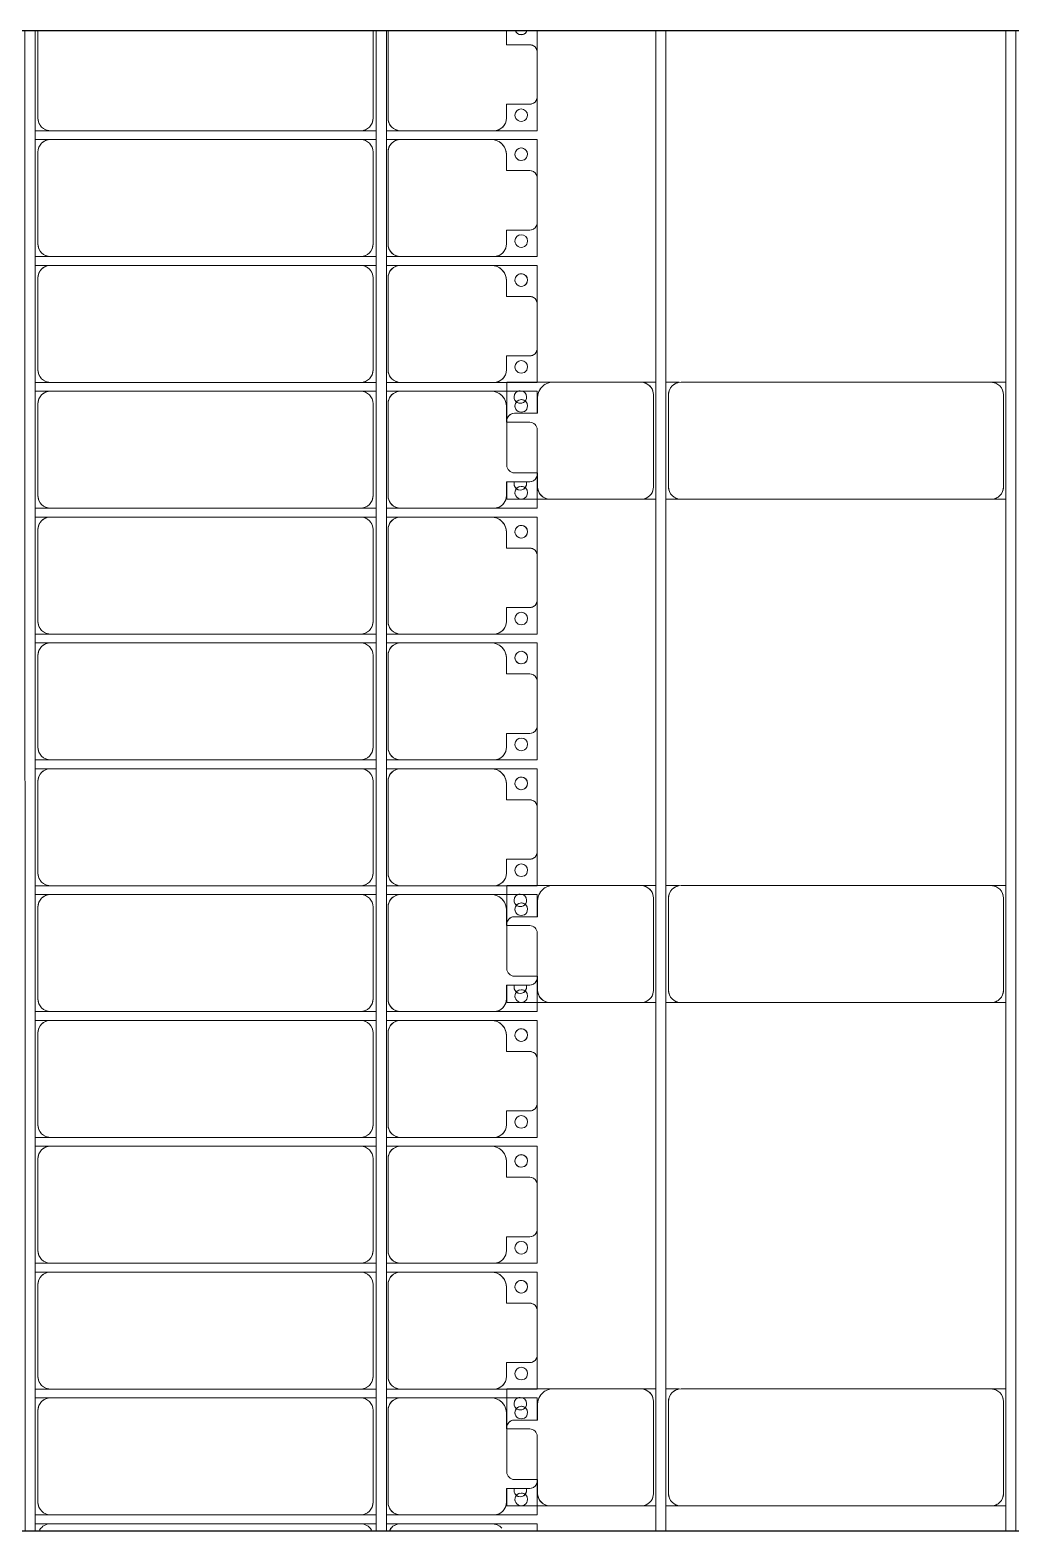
# Model space of a CAD drawing. Header units: millimetres. Extents: x -248177 to 167033, y 156986 to 268923.
# Drawn here: x -168838 to -164943, y 190419 to 196383 of the extents above; entities that cross this region are included whole.
import ezdxf

# ---------------------------------------------------------------- set-up
doc = ezdxf.new("R2010")
doc.units = ezdxf.units.MM
for name, color, linetype, lineweight in [('A-DETL-MBND', 5, 'Continuous', 9), ('A-GENM', 13, 'Continuous', 9), ('S-BEAM', 12, 'Continuous', 9)]:
    doc.layers.add(name, color=color, linetype=linetype, lineweight=lineweight)

# ---------------------------------------------------------------- blocks, each defined once
blk = doc.blocks.new('Dải phao đi lại kèm đỡ invester - DẢI PHAO ĐI LẠI-18009-BỐ TRÍ KHUNG KẾT CẤU BÈ PIN 02')
at = {"layer": 'A-DETL-MBND', "color": 8}
for p, q in [((37826.3, 1312.2), (37911.8, 1312.2)), ((37911.8, 1312.2), (37826.3, 1312.2)), ((38088.2, 1312.2), (37911.8, 1312.2)), ((38088.2, 1312.2), (38223.4, 1312.2)), ((38223.4, 1312.2), (38088.2, 1312.2)), ((38223.4, 1312.2), (38223.4, 1139.7)), ((38223.4, 1139.7), (38223.4, 1312.2)), ((38258.4, 1312.2), (38411.8, 1312.2)), ((38258.4, 1129.7), (38258.4, 1312.2)), ((38258.4, 1312.2), (38258.4, 1129.7)), ((38411.8, 1312.2), (38258.4, 1312.2)), ((38588.2, 1312.2), (38411.8, 1312.2)), ((38588.2, 1312.2), (38723.4, 1312.2)), ((38723.4, 1312.2), (38588.2, 1312.2)), ((38723.4, 1312.2), (38723.4, 1139.7)), ((38723.4, 1139.7), (38723.4, 1312.2)), ((38758.4, 1312.2), (38911.8, 1312.2)), ((38758.4, 1129.7), (38758.4, 1312.2)), ((38758.4, 1312.2), (38758.4, 1129.7)), ((38911.8, 1312.2), (38758.4, 1312.2)), ((39088.2, 1312.2), (38911.8, 1312.2)), ((39088.2, 1312.2), (39223.4, 1312.2)), ((39223.4, 1312.2), (39088.2, 1312.2)), ((39223.4, 1312.2), (39223.4, 1139.7)), ((39223.4, 1225), (39223.4, 1312.2)), ((39258.4, 1312.2), (39346.8, 1312.2)), ((39258.4, 1129.7), (39258.4, 1312.2)), ((39588.2, 1312.2), (39411.8, 1312.2)), ((39588.2, 1312.2), (39723.4, 1312.2)), ((39723.4, 1312.2), (39686.7, 1312.2)), ((39723.4, 1312.2), (39723.4, 1139.7)), ((39723.4, 1139.7), (39723.4, 1312.2)), ((39758.4, 1312.2), (39911.8, 1312.2)), ((39758.4, 1129.7), (39758.4, 1312.2)), ((39758.4, 1312.2), (39758.4, 1129.7)), ((39911.8, 1312.2), (39758.4, 1312.2)), ((40088.2, 1312.2), (39911.8, 1312.2)), ((40088.2, 1312.2), (40223.4, 1312.2)), ((40223.4, 1312.2), (40088.2, 1312.2)), ((40223.4, 1312.2), (40223.4, 1139.7)), ((40223.4, 1139.7), (40223.4, 1312.2)), ((40258.4, 1312.2), (40411.8, 1312.2)), ((40258.4, 1129.7), (40258.4, 1312.2)), ((40258.4, 1312.2), (40258.4, 1129.7)), ((40411.8, 1312.2), (40258.4, 1312.2)), ((40588.2, 1312.2), (40411.8, 1312.2)), ((40588.2, 1312.2), (40723.4, 1312.2)), ((40723.4, 1312.2), (40588.2, 1312.2)), ((40723.4, 1312.2), (40723.4, 1139.7)), ((40723.4, 1139.7), (40723.4, 1312.2)), ((40758.4, 1312.2), (40911.8, 1312.2)), ((40758.4, 1129.7), (40758.4, 1312.2)), ((40758.4, 1312.2), (40758.4, 1129.7)), ((40911.8, 1312.2), (40758.4, 1312.2)), ((41088.2, 1312.2), (40911.8, 1312.2)), ((41088.2, 1312.2), (41223.4, 1312.2)), ((41223.4, 1312.2), (41088.2, 1312.2)), ((41223.4, 1312.2), (41223.4, 1139.7)), ((41223.4, 1225), (41223.4, 1312.2)), ((41258.4, 1312.2), (41346.8, 1312.2)), ((41258.4, 1129.7), (41258.4, 1312.2)), ((41588.2, 1312.2), (41411.8, 1312.2)), ((41588.2, 1312.2), (41723.4, 1312.2)), ((41723.4, 1312.2), (41686.7, 1312.2)), ((41723.4, 1312.2), (41723.4, 1139.7)), ((41723.4, 1139.7), (41723.4, 1312.2)), ((41758.4, 1312.2), (41911.8, 1312.2)), ((41758.4, 1129.7), (41758.4, 1312.2)), ((41758.4, 1312.2), (41758.4, 1129.7)), ((41911.8, 1312.2), (41758.4, 1312.2)), ((42088.2, 1312.2), (41911.8, 1312.2)), ((42088.2, 1312.2), (42223.4, 1312.2)), ((42223.4, 1312.2), (42088.2, 1312.2)), ((42223.4, 1312.2), (42223.4, 1139.7)), ((42223.4, 1139.7), (42223.4, 1312.2)), ((42258.4, 1312.2), (42411.8, 1312.2)), ((42258.4, 1129.7), (42258.4, 1312.2)), ((42258.4, 1312.2), (42258.4, 1129.7)), ((42411.8, 1312.2), (42258.4, 1312.2)), ((42588.2, 1312.2), (42411.8, 1312.2)), ((42588.2, 1312.2), (42723.4, 1312.2)), ((42723.4, 1312.2), (42588.2, 1312.2)), ((42723.4, 1312.2), (42723.4, 1139.7)), ((42723.4, 1139.7), (42723.4, 1312.2)), ((42758.4, 1312.2), (42911.8, 1312.2)), ((42758.4, 1129.7), (42758.4, 1312.2)), ((42758.4, 1312.2), (42758.4, 1129.7)), ((42911.8, 1312.2), (42758.4, 1312.2)), ((43088.2, 1312.2), (42911.8, 1312.2)), ((43088.2, 1312.2), (43223.4, 1312.2)), ((43223.4, 1312.2), (43088.2, 1312.2)), ((43223.4, 1312.2), (43223.4, 1139.7)), ((43223.4, 1225), (43223.4, 1312.2)), ((43258.4, 1312.2), (43346.8, 1312.2)), ((43258.4, 1129.7), (43258.4, 1312.2)), ((43588.2, 1312.2), (43411.8, 1312.2)), ((43588.2, 1312.2), (43723.4, 1312.2)), ((43723.4, 1312.2), (43689.5, 1312.2)), ((43723.4, 1312.2), (43723.4, 1139.7)), ((43723.4, 1139.7), (43723.4, 1312.2)), ((43758.4, 1312.2), (43786.3, 1312.2)), ((43758.4, 1129.7), (43758.4, 1312.2)), ((43758.4, 1312.2), (43758.4, 1129.7)), ((43786.3, 1312.2), (43758.4, 1312.2)), ((37881.8, 1282.2), (37881.8, 1189.7)), ((38118.2, 1189.7), (38118.2, 1282.2)), ((38381.8, 1282.2), (38381.8, 1189.7)), ((38618.2, 1189.7), (38618.2, 1282.2)), ((38881.8, 1282.2), (38881.8, 1189.7)), ((39118.2, 1189.7), (39118.2, 1282.2)), ((39258.4, 1303), (39258.4, 1270.2)), ((39258.4, 1261.5), (39258.4, 1208.6)), ((39381.8, 1282.2), (39381.8, 1189.7)), ((39618.2, 1189.7), (39618.2, 1282.2)), ((39881.8, 1282.2), (39881.8, 1189.7)), ((40118.2, 1189.7), (40118.2, 1282.2)), ((40381.8, 1282.2), (40381.8, 1189.7)), ((40618.2, 1189.7), (40618.2, 1282.2)), ((40881.8, 1282.2), (40881.8, 1189.7)), ((41118.2, 1189.7), (41118.2, 1282.2)), ((41258.4, 1303), (41258.4, 1270.2)), ((41258.4, 1261.5), (41258.4, 1208.6)), ((41381.8, 1282.2), (41381.8, 1189.7)), ((41618.2, 1189.7), (41618.2, 1282.2)), ((41881.8, 1282.2), (41881.8, 1189.7)), ((42118.2, 1189.7), (42118.2, 1282.2)), ((42381.8, 1282.2), (42381.8, 1189.7)), ((42618.2, 1189.7), (42618.2, 1282.2)), ((42881.8, 1282.2), (42881.8, 1189.7)), ((43118.2, 1189.7), (43118.2, 1282.2)), ((43258.4, 1303), (43258.4, 1270.2)), ((43258.4, 1261.5), (43258.4, 1208.6)), ((43381.8, 1282.2), (43381.8, 1189.7)), ((43618.2, 1189.7), (43618.2, 1282.2)), ((39258.4, 1193.7), (39258.4, 1129.7)), ((41258.4, 1193.7), (41258.4, 1129.7)), ((43258.4, 1193.7), (43258.4, 1129.7)), ((37881.8, 1189.7), (37826.3, 1189.7)), ((38173.4, 1189.7), (38118.2, 1189.7)), ((38223.4, 769.7), (38223.4, 1139.7)), ((38381.8, 1189.7), (38318.4, 1189.7)), ((38673.4, 1189.7), (38618.2, 1189.7)), ((38723.4, 769.7), (38723.4, 1139.7)), ((38881.8, 1189.7), (38818.4, 1189.7)), ((39173.4, 1189.7), (39118.2, 1189.7)), ((39223.4, 1139.7), (39223.4, 1192.1)), ((39223.4, 769.7), (39223.4, 1139.7)), ((39381.8, 1189.7), (39318.4, 1189.7)), ((39673.4, 1189.7), (39618.2, 1189.7)), ((39723.4, 769.7), (39723.4, 1139.7)), ((39881.8, 1189.7), (39818.4, 1189.7)), ((40173.4, 1189.7), (40118.2, 1189.7)), ((40223.4, 769.7), (40223.4, 1139.7)), ((40381.8, 1189.7), (40318.4, 1189.7)), ((40673.4, 1189.7), (40618.2, 1189.7)), ((40723.4, 769.7), (40723.4, 1139.7)), ((40881.8, 1189.7), (40818.4, 1189.7)), ((41173.4, 1189.7), (41118.2, 1189.7)), ((41223.4, 1139.7), (41223.4, 1192.1)), ((41223.4, 769.7), (41223.4, 1139.7)), ((41381.8, 1189.7), (41318.4, 1189.7)), ((41673.4, 1189.7), (41618.2, 1189.7)), ((41723.4, 769.7), (41723.4, 1139.7)), ((41881.8, 1189.7), (41818.4, 1189.7)), ((42173.4, 1189.7), (42118.2, 1189.7)), ((42223.4, 769.7), (42223.4, 1139.7)), ((42381.8, 1189.7), (42318.4, 1189.7)), ((42673.4, 1189.7), (42618.2, 1189.7)), ((42723.4, 769.7), (42723.4, 1139.7)), ((42881.8, 1189.7), (42818.4, 1189.7)), ((43173.4, 1189.7), (43118.2, 1189.7)), ((43223.4, 1139.7), (43223.4, 1192.1)), ((43223.4, 769.7), (43223.4, 1139.7)), ((43381.8, 1189.7), (43318.4, 1189.7)), ((43673.4, 1189.7), (43618.2, 1189.7)), ((43723.4, 769.7), (43723.4, 1139.7)), ((38258.4, 1129.7), (38258.4, 769.7)), ((38758.4, 1129.7), (38758.4, 769.7)), ((39258.4, 1129.7), (39258.4, 769.7)), ((39758.4, 1129.7), (39758.4, 769.7)), ((40258.4, 1129.7), (40258.4, 769.7)), ((40758.4, 1129.7), (40758.4, 769.7)), ((41258.4, 1129.7), (41258.4, 769.7)), ((41758.4, 1129.7), (41758.4, 769.7)), ((42258.4, 1129.7), (42258.4, 769.7)), ((42758.4, 1129.7), (42758.4, 769.7)), ((43258.4, 1129.7), (43258.4, 769.7)), ((43758.4, 1129.7), (43758.4, 769.7)), ((37826.3, 719.7), (38173.4, 719.7)), ((38223.4, 769.7), (38223.4, 713.2)), ((38223.4, 769.7), (38223.4, 713.2)), ((38258.4, 713.2), (38258.4, 769.7)), ((38258.4, 713.2), (38258.4, 769.7)), ((38308.4, 719.7), (38673.4, 719.7)), ((38723.4, 769.7), (38723.4, 713.2)), ((38723.4, 769.7), (38723.4, 713.2)), ((38758.4, 713.2), (38758.4, 769.7)), ((38758.4, 713.2), (38758.4, 769.7)), ((38808.4, 719.7), (39173.4, 719.7)), ((39223.4, 769.7), (39223.4, 713.2)), ((39223.4, 769.7), (39223.4, 713.2)), ((39258.4, 713.2), (39258.4, 769.7)), ((39258.4, 713.2), (39258.4, 769.7)), ((39308.4, 719.7), (39673.4, 719.7)), ((39723.4, 769.7), (39723.4, 713.2)), ((39723.4, 769.7), (39723.4, 713.2)), ((39758.4, 713.2), (39758.4, 769.7)), ((39758.4, 713.2), (39758.4, 769.7)), ((39808.4, 719.7), (40173.4, 719.7)), ((40223.4, 769.7), (40223.4, 713.2)), ((40223.4, 769.7), (40223.4, 713.2)), ((40258.4, 713.2), (40258.4, 769.7)), ((40258.4, 713.2), (40258.4, 769.7)), ((40308.4, 719.7), (40673.4, 719.7)), ((40723.4, 769.7), (40723.4, 713.2)), ((40723.4, 769.7), (40723.4, 713.2)), ((40758.4, 713.2), (40758.4, 769.7)), ((40758.4, 713.2), (40758.4, 769.7)), ((40808.4, 719.7), (41173.4, 719.7)), ((41223.4, 769.7), (41223.4, 713.2)), ((41223.4, 769.7), (41223.4, 713.2)), ((41258.4, 713.2), (41258.4, 769.7)), ((41258.4, 713.2), (41258.4, 769.7)), ((41308.4, 719.7), (41673.4, 719.7)), ((41723.4, 769.7), (41723.4, 713.2)), ((41723.4, 769.7), (41723.4, 713.2)), ((41758.4, 713.2), (41758.4, 769.7)), ((41758.4, 713.2), (41758.4, 769.7)), ((41808.4, 719.7), (42173.4, 719.7)), ((42223.4, 769.7), (42223.4, 713.2)), ((42223.4, 769.7), (42223.4, 713.2)), ((42258.4, 713.2), (42258.4, 769.7)), ((42258.4, 713.2), (42258.4, 769.7)), ((42308.4, 719.7), (42673.4, 719.7)), ((42723.4, 769.7), (42723.4, 713.2)), ((42723.4, 769.7), (42723.4, 713.2)), ((42758.4, 713.2), (42758.4, 769.7)), ((42758.4, 713.2), (42758.4, 769.7)), ((42808.4, 719.7), (43173.4, 719.7)), ((43223.4, 769.7), (43223.4, 713.2)), ((43223.4, 769.7), (43223.4, 713.2)), ((43258.4, 713.2), (43258.4, 769.7)), ((43258.4, 713.2), (43258.4, 769.7)), ((43308.4, 719.7), (43673.4, 719.7)), ((43723.4, 769.7), (43723.4, 713.2)), ((43723.4, 769.7), (43723.4, 713.2)), ((43758.4, 713.2), (43758.4, 769.7)), ((43758.4, 713.2), (43758.4, 769.7)), ((38173.4, 660.3), (37826.3, 660.3)), ((38223.4, 673.2), (38223.4, 610.3)), ((38223.4, 673.2), (38223.4, 610.3)), ((38258.4, 610.3), (38258.4, 673.2)), ((38258.4, 610.3), (38258.4, 673.2)), ((38673.4, 660.3), (38308.4, 660.3)), ((38723.4, 673.2), (38723.4, 610.3)), ((38723.4, 673.2), (38723.4, 610.3)), ((38758.4, 610.3), (38758.4, 673.2)), ((38758.4, 610.3), (38758.4, 673.2)), ((39173.4, 660.3), (38808.4, 660.3)), ((39223.4, 673.2), (39223.4, 610.3)), ((39223.4, 673.2), (39223.4, 610.3)), ((39258.4, 610.3), (39258.4, 673.2)), ((39258.4, 610.3), (39258.4, 673.2)), ((39673.4, 660.3), (39308.4, 660.3)), ((39723.4, 673.2), (39723.4, 610.3)), ((39723.4, 673.2), (39723.4, 610.3)), ((39758.4, 610.3), (39758.4, 673.2)), ((39758.4, 610.3), (39758.4, 673.2)), ((40173.4, 660.3), (39808.4, 660.3)), ((40223.4, 673.2), (40223.4, 610.3)), ((40223.4, 673.2), (40223.4, 610.3)), ((40258.4, 610.3), (40258.4, 673.2)), ((40258.4, 610.3), (40258.4, 673.2)), ((40673.4, 660.3), (40308.4, 660.3)), ((40723.4, 673.2), (40723.4, 610.3)), ((40723.4, 673.2), (40723.4, 610.3)), ((40758.4, 610.3), (40758.4, 673.2)), ((40758.4, 610.3), (40758.4, 673.2)), ((41173.4, 660.3), (40808.4, 660.3)), ((41223.4, 673.2), (41223.4, 610.3)), ((41223.4, 673.2), (41223.4, 610.3)), ((41258.4, 610.3), (41258.4, 673.2)), ((41258.4, 610.3), (41258.4, 673.2)), ((41673.4, 660.3), (41308.4, 660.3)), ((41723.4, 673.2), (41723.4, 610.3)), ((41723.4, 673.2), (41723.4, 610.3)), ((41758.4, 610.3), (41758.4, 673.2)), ((41758.4, 610.3), (41758.4, 673.2)), ((42173.4, 660.3), (41808.4, 660.3)), ((42223.4, 673.2), (42223.4, 610.3)), ((42223.4, 673.2), (42223.4, 610.3)), ((42258.4, 610.3), (42258.4, 673.2)), ((42258.4, 610.3), (42258.4, 673.2)), ((42673.4, 660.3), (42308.4, 660.3)), ((42723.4, 673.2), (42723.4, 610.3)), ((42723.4, 673.2), (42723.4, 610.3)), ((42758.4, 610.3), (42758.4, 673.2)), ((42758.4, 610.3), (42758.4, 673.2)), ((43173.4, 660.3), (42808.4, 660.3)), ((43223.4, 673.2), (43223.4, 610.3)), ((43223.4, 673.2), (43223.4, 610.3)), ((43258.4, 610.3), (43258.4, 673.2)), ((43258.4, 610.3), (43258.4, 673.2)), ((43673.4, 660.3), (43308.4, 660.3)), ((43723.4, 673.2), (43723.4, 610.3)), ((43723.4, 673.2), (43723.4, 610.3)), ((43758.4, 610.3), (43758.4, 673.2)), ((43758.4, 610.3), (43758.4, 673.2)), ((38223.4, -620.3), (38223.4, 610.3)), ((38258.4, 610.3), (38258.4, -620.3)), ((38723.4, -620.3), (38723.4, 610.3)), ((38758.4, 610.3), (38758.4, -620.3)), ((39223.4, -620.3), (39223.4, 610.3)), ((39258.4, 610.3), (39258.4, -620.3)), ((39723.4, -620.3), (39723.4, 610.3)), ((39758.4, 610.3), (39758.4, -620.3)), ((40223.4, -620.3), (40223.4, 610.3)), ((40258.4, 610.3), (40258.4, -620.3)), ((40723.4, -620.3), (40723.4, 610.3)), ((40758.4, 610.3), (40758.4, -620.3)), ((41223.4, -620.3), (41223.4, 610.3)), ((41258.4, 610.3), (41258.4, -620.3)), ((41723.4, -620.3), (41723.4, 610.3)), ((41758.4, 610.3), (41758.4, -620.3)), ((42223.4, -620.3), (42223.4, 610.3)), ((42258.4, 610.3), (42258.4, -620.3)), ((42723.4, -620.3), (42723.4, 610.3)), ((42758.4, 610.3), (42758.4, -620.3)), ((43223.4, -620.3), (43223.4, 610.3)), ((43258.4, 610.3), (43258.4, -620.3)), ((43723.4, -620.3), (43723.4, 610.3)), ((43758.4, 610.3), (43758.4, -620.3)), ((38223.4, -620.3), (38223.4, -681.8)), ((38223.4, -620.3), (38223.4, -681.8)), ((38258.4, -681.8), (38258.4, -620.3)), ((38258.4, -681.8), (38258.4, -620.3)), ((38723.4, -620.3), (38723.4, -681.8)), ((38723.4, -620.3), (38723.4, -681.8)), ((38758.4, -681.8), (38758.4, -620.3)), ((38758.4, -681.8), (38758.4, -620.3)), ((39223.4, -620.3), (39223.4, -681.8)), ((39223.4, -620.3), (39223.4, -681.8)), ((39258.4, -681.8), (39258.4, -620.3)), ((39258.4, -681.8), (39258.4, -620.3)), ((39723.4, -620.3), (39723.4, -681.8)), ((39723.4, -620.3), (39723.4, -681.8)), ((39758.4, -681.8), (39758.4, -620.3)), ((39758.4, -681.8), (39758.4, -620.3)), ((40223.4, -620.3), (40223.4, -681.8)), ((40223.4, -620.3), (40223.4, -681.8)), ((40258.4, -681.8), (40258.4, -620.3)), ((40258.4, -681.8), (40258.4, -620.3)), ((40723.4, -620.3), (40723.4, -681.8)), ((40723.4, -620.3), (40723.4, -681.8)), ((40758.4, -681.8), (40758.4, -620.3)), ((40758.4, -681.8), (40758.4, -620.3)), ((41223.4, -620.3), (41223.4, -681.8)), ((41223.4, -620.3), (41223.4, -681.8)), ((41258.4, -681.8), (41258.4, -620.3)), ((41258.4, -681.8), (41258.4, -620.3)), ((41723.4, -620.3), (41723.4, -681.8)), ((41723.4, -620.3), (41723.4, -681.8)), ((41758.4, -681.8), (41758.4, -620.3)), ((41758.4, -681.8), (41758.4, -620.3)), ((42223.4, -620.3), (42223.4, -681.8)), ((42223.4, -620.3), (42223.4, -681.8)), ((42258.4, -681.8), (42258.4, -620.3)), ((42258.4, -681.8), (42258.4, -620.3)), ((42723.4, -620.3), (42723.4, -681.8)), ((42723.4, -620.3), (42723.4, -681.8)), ((42758.4, -681.8), (42758.4, -620.3)), ((42758.4, -681.8), (42758.4, -620.3)), ((43223.4, -620.3), (43223.4, -681.8)), ((43223.4, -620.3), (43223.4, -681.8)), ((43258.4, -681.8), (43258.4, -620.3)), ((43258.4, -681.8), (43258.4, -620.3)), ((43723.4, -620.3), (43723.4, -681.8)), ((43723.4, -620.3), (43723.4, -681.8)), ((43758.4, -681.8), (43758.4, -620.3)), ((43758.4, -681.8), (43758.4, -620.3)), ((37826.3, -670.3), (38173.4, -670.3)), ((38308.4, -670.3), (38673.4, -670.3)), ((38808.4, -670.3), (39173.4, -670.3)), ((39308.4, -670.3), (39673.4, -670.3)), ((39808.4, -670.3), (40173.4, -670.3)), ((40308.4, -670.3), (40673.4, -670.3)), ((40808.4, -670.3), (41173.4, -670.3)), ((41308.4, -670.3), (41673.4, -670.3)), ((41808.4, -670.3), (42173.4, -670.3)), ((42308.4, -670.3), (42673.4, -670.3)), ((42808.4, -670.3), (43173.4, -670.3)), ((43308.4, -670.3), (43673.4, -670.3))]:
    blk.add_line(p, q, dxfattribs=at)
for centre, radius, start, end in [((37911.8, 1282.2), 30, 90, 180), ((38088.2, 1282.2), 30, 360, 90), ((38411.8, 1282.2), 30, 90, 180), ((38588.2, 1282.2), 30, 0, 90), ((38911.8, 1282.2), 30, 90, 180), ((39088.2, 1282.2), 30, 0, 90), ((39411.8, 1282.2), 30, 90, 180), ((39588.2, 1282.2), 30, 0, 90), ((39911.8, 1282.2), 30, 90, 180), ((40088.2, 1282.2), 30, 360, 90), ((40411.8, 1282.2), 30, 90, 180), ((40588.2, 1282.2), 30, 0, 90), ((40911.8, 1282.2), 30, 90, 180), ((41088.2, 1282.2), 30, 360, 90), ((41411.8, 1282.2), 30, 90, 180), ((41588.2, 1282.2), 30, 360, 90), ((41911.8, 1282.2), 30, 90, 180), ((42088.2, 1282.2), 30, 360, 90), ((42411.8, 1282.2), 30, 90, 180), ((42588.2, 1282.2), 30, 360, 90), ((42911.8, 1282.2), 30, 90, 180), ((43088.2, 1282.2), 30, 0, 90), ((43411.8, 1282.2), 30, 90, 180), ((43588.2, 1282.2), 30, 360, 90), ((37816.8, 1248.6), 25, 285, 75), ((37816.8, 1248.6), 25, 300, 75), ((37911.8, 1282.2), 30, 105, 165), ((37911.8, 1282.2), 30, 135, 165), ((37911.8, 1282.2), 30, 135, 165), ((38088.2, 1282.2), 30, 60, 75), ((38088.2, 1282.2), 30, 15, 75), ((38088.2, 1282.2), 30, 60, 75), ((38088.2, 1282.2), 30, 15, 30), ((38088.2, 1282.2), 30, 15, 30), ((38161.8, 1248.6), 25, 90, 270), ((38161.8, 1248.6), 25, 90, 180), ((38161.8, 1248.6), 25, 270, 90), ((38161.8, 1248.6), 25, 270, 90), ((38316.8, 1248.6), 25, 90, 270), ((38316.8, 1248.6), 25, 90, 240), ((38316.8, 1248.6), 25, 270, 90), ((38316.8, 1248.6), 25, 300, 90), ((38411.8, 1282.2), 30, 105, 165), ((38411.8, 1282.2), 30, 135, 165), ((38411.8, 1282.2), 30, 135, 165), ((38588.2, 1282.2), 30, 60, 75), ((38588.2, 1282.2), 30, 15, 75), ((38588.2, 1282.2), 30, 60, 75), ((38588.2, 1282.2), 30, 15, 30), ((38588.2, 1282.2), 30, 15, 30), ((38661.8, 1248.6), 25, 90, 270), ((38661.8, 1248.6), 25, 90, 180), ((38661.8, 1248.6), 25, 270, 90), ((38661.8, 1248.6), 25, 270, 90), ((38816.8, 1248.6), 25, 90, 270), ((38816.8, 1248.6), 25, 90, 255), ((38816.8, 1248.6), 25, 270, 90), ((38816.8, 1248.6), 25, 300, 90), ((38911.8, 1282.2), 30, 105, 165), ((38911.8, 1282.2), 30, 135, 165), ((38911.8, 1282.2), 30, 135, 165), ((39088.2, 1282.2), 30, 60, 75), ((39088.2, 1282.2), 30, 15, 75), ((39088.2, 1282.2), 30, 60, 75), ((39088.2, 1282.2), 30, 15, 30), ((39088.2, 1282.2), 30, 15, 30), ((39161.8, 1248.6), 25, 90, 270), ((39161.8, 1248.6), 25, 90, 180), ((39161.8, 1248.6), 25, 270, 90), ((39161.8, 1248.6), 25, 270, 90), ((39316.8, 1248.6), 25, 90, 270), ((39316.8, 1248.6), 25, 148.82036, 255), ((39316.8, 1248.6), 25, 270, 90), ((39588.2, 1282.2), 30, 15, 75), ((39661.8, 1248.6), 25, 90, 270), ((39661.8, 1248.6), 25, 135, 180), ((39661.8, 1248.6), 25, 270, 90), ((39816.8, 1248.6), 25, 90, 270), ((39816.8, 1248.6), 25, 90, 255), ((39816.8, 1248.6), 25, 270, 90), ((39816.8, 1248.6), 25, 300, 90), ((39911.8, 1282.2), 30, 105, 165), ((39911.8, 1282.2), 30, 135, 165), ((39911.8, 1282.2), 30, 135, 165), ((40088.2, 1282.2), 30, 60, 75), ((40088.2, 1282.2), 30, 15, 75), ((40088.2, 1282.2), 30, 60, 75), ((40088.2, 1282.2), 30, 15, 30), ((40088.2, 1282.2), 30, 15, 30), ((40161.8, 1248.6), 25, 90, 270), ((40161.8, 1248.6), 25, 90, 180), ((40161.8, 1248.6), 25, 270, 90), ((40161.8, 1248.6), 25, 270, 90), ((40316.8, 1248.6), 25, 90, 270), ((40316.8, 1248.6), 25, 90, 255), ((40316.8, 1248.6), 25, 270, 90), ((40316.8, 1248.6), 25, 300, 90), ((40411.8, 1282.2), 30, 105, 165), ((40411.8, 1282.2), 30, 135, 165), ((40411.8, 1282.2), 30, 135, 165), ((40588.2, 1282.2), 30, 60, 75), ((40588.2, 1282.2), 30, 15, 75), ((40588.2, 1282.2), 30, 60, 75), ((40588.2, 1282.2), 30, 15, 30), ((40588.2, 1282.2), 30, 15, 30), ((40661.8, 1248.6), 25, 90, 270), ((40661.8, 1248.6), 25, 90, 180), ((40661.8, 1248.6), 25, 270, 90), ((40661.8, 1248.6), 25, 270, 90), ((40816.8, 1248.6), 25, 90, 270), ((40816.8, 1248.6), 25, 90, 255), ((40816.8, 1248.6), 25, 270, 90), ((40816.8, 1248.6), 25, 300, 90), ((40911.8, 1282.2), 30, 105, 165), ((40911.8, 1282.2), 30, 135, 165), ((40911.8, 1282.2), 30, 135, 165), ((41088.2, 1282.2), 30, 60, 75), ((41088.2, 1282.2), 30, 15, 75), ((41088.2, 1282.2), 30, 60, 75), ((41088.2, 1282.2), 30, 15, 30), ((41088.2, 1282.2), 30, 15, 30), ((41161.8, 1248.6), 25, 90, 270), ((41161.8, 1248.6), 25, 90, 180), ((41161.8, 1248.6), 25, 270, 90), ((41161.8, 1248.6), 25, 270, 90), ((41316.8, 1248.6), 25, 90, 270), ((41316.8, 1248.6), 25, 148.89707, 255), ((41316.8, 1248.6), 25, 270, 90), ((41588.2, 1282.2), 30, 15, 75), ((41661.8, 1248.6), 25, 90, 270), ((41661.8, 1248.6), 25, 135, 180), ((41661.8, 1248.6), 25, 270, 90), ((41816.8, 1248.6), 25, 90, 270), ((41816.8, 1248.6), 25, 90, 255), ((41816.8, 1248.6), 25, 270, 90), ((41816.8, 1248.6), 25, 300, 90), ((41911.8, 1282.2), 30, 105, 165), ((41911.8, 1282.2), 30, 135, 165), ((41911.8, 1282.2), 30, 135, 165), ((42088.2, 1282.2), 30, 60, 75), ((42088.2, 1282.2), 30, 15, 75), ((42088.2, 1282.2), 30, 60, 75), ((42088.2, 1282.2), 30, 15, 30), ((42088.2, 1282.2), 30, 15, 30), ((42161.8, 1248.6), 25, 90, 270), ((42161.8, 1248.6), 25, 90, 180), ((42161.8, 1248.6), 25, 270, 90), ((42161.8, 1248.6), 25, 270, 90), ((42316.8, 1248.6), 25, 90, 270), ((42316.8, 1248.6), 25, 90, 255), ((42316.8, 1248.6), 25, 270, 90), ((42316.8, 1248.6), 25, 300, 90), ((42411.8, 1282.2), 30, 105, 165), ((42411.8, 1282.2), 30, 135, 165), ((42411.8, 1282.2), 30, 135, 165), ((42588.2, 1282.2), 30, 60, 75), ((42588.2, 1282.2), 30, 15, 75), ((42588.2, 1282.2), 30, 60, 75), ((42588.2, 1282.2), 30, 15, 30), ((42588.2, 1282.2), 30, 15, 30), ((42661.8, 1248.6), 25, 90, 270), ((42661.8, 1248.6), 25, 90, 180), ((42661.8, 1248.6), 25, 270, 90), ((42661.8, 1248.6), 25, 270, 90), ((42816.8, 1248.6), 25, 90, 270), ((42816.8, 1248.6), 25, 90, 255), ((42816.8, 1248.6), 25, 270, 90), ((42816.8, 1248.6), 25, 300, 90), ((42911.8, 1282.2), 30, 105, 165), ((42911.8, 1282.2), 30, 135, 165), ((42911.8, 1282.2), 30, 135, 165), ((43088.2, 1282.2), 30, 60, 75), ((43088.2, 1282.2), 30, 15, 75), ((43088.2, 1282.2), 30, 60, 75), ((43088.2, 1282.2), 30, 15, 30), ((43088.2, 1282.2), 30, 15, 30), ((43161.8, 1248.6), 25, 90, 270), ((43161.8, 1248.6), 25, 90, 180), ((43161.8, 1248.6), 25, 270, 90), ((43161.8, 1248.6), 25, 270, 90), ((43316.8, 1248.6), 25, 90, 270), ((43316.8, 1248.6), 25, 148.97379, 255), ((43316.8, 1248.6), 25, 270, 90), ((43588.2, 1282.2), 30, 15, 75), ((43661.8, 1248.6), 25, 90, 270), ((43661.8, 1248.6), 25, 135, 180), ((43661.8, 1248.6), 25, 270, 90), ((38161.8, 1248.6), 25, 195, 255), ((38316.8, 1248.6), 25, 240.07389, 255), ((38316.8, 1248.6), 25, 270, 285), ((38661.8, 1248.6), 25, 195, 255), ((38816.8, 1248.6), 25, 270, 285), ((39161.8, 1248.6), 25, 195, 255), ((39316.8, 1248.6), 25, 270, 285), ((39316.8, 1248.6), 25, 300, 315), ((39661.8, 1248.6), 25, 195, 255), ((39661.8, 1248.6), 25, 270, 285), ((39816.8, 1248.6), 25, 270, 285), ((40161.8, 1248.6), 25, 195, 255), ((40316.8, 1248.6), 25, 270, 285), ((40661.8, 1248.6), 25, 195, 255), ((40816.8, 1248.6), 25, 270, 285), ((41161.8, 1248.6), 25, 195, 255), ((41316.8, 1248.6), 25, 270, 285), ((41316.8, 1248.6), 25, 300, 315), ((41661.8, 1248.6), 25, 195, 255), ((41661.8, 1248.6), 25, 270, 285), ((41816.8, 1248.6), 25, 270, 285), ((42161.8, 1248.6), 25, 195, 255), ((42316.8, 1248.6), 25, 270, 285), ((42661.8, 1248.6), 25, 195, 255), ((42816.8, 1248.6), 25, 270, 285), ((43161.8, 1248.6), 25, 195, 255), ((43316.8, 1248.6), 25, 270, 285), ((43316.8, 1248.6), 25, 300, 315), ((43661.8, 1248.6), 25, 195, 255), ((43661.8, 1248.6), 25, 270, 285), ((38173.4, 1139.7), 50, 0, 90), ((38173.4, 1139.7), 50, 15, 90), ((38318.4, 1129.7), 60, 90, 180), ((38318.4, 1129.7), 60, 90, 150), ((38673.4, 1139.7), 50, 0, 90), ((38673.4, 1139.7), 50, 15, 90), ((38818.4, 1129.7), 60, 90, 180), ((38818.4, 1129.7), 60, 90, 150), ((39173.4, 1139.7), 50, 0, 90), ((39173.4, 1139.7), 50, 15, 90), ((39318.4, 1129.7), 60, 90, 180), ((39318.4, 1129.7), 60, 90, 150), ((39673.4, 1139.7), 50, 0, 90), ((39673.4, 1139.7), 50, 15, 90), ((39818.4, 1129.7), 60, 90, 180), ((39818.4, 1129.7), 60, 90, 150), ((40173.4, 1139.7), 50, 360, 90), ((40173.4, 1139.7), 50, 15, 90), ((40318.4, 1129.7), 60, 90, 180), ((40318.4, 1129.7), 60, 90, 150), ((40673.4, 1139.7), 50, 0, 90), ((40673.4, 1139.7), 50, 15, 90), ((40818.4, 1129.7), 60, 90, 180), ((40818.4, 1129.7), 60, 90, 150), ((41173.4, 1139.7), 50, 0, 90), ((41173.4, 1139.7), 50, 15, 90), ((41318.4, 1129.7), 60, 90, 180), ((41318.4, 1129.7), 60, 90, 150), ((41673.4, 1139.7), 50, 0, 90), ((41673.4, 1139.7), 50, 15, 90), ((41818.4, 1129.7), 60, 90, 180), ((41818.4, 1129.7), 60, 90, 150), ((42173.4, 1139.7), 50, 0, 90), ((42173.4, 1139.7), 50, 15, 90), ((42318.4, 1129.7), 60, 90, 180), ((42318.4, 1129.7), 60, 90, 150), ((42673.4, 1139.7), 50, 0, 90), ((42673.4, 1139.7), 50, 15, 90), ((42818.4, 1129.7), 60, 90, 180), ((42818.4, 1129.7), 60, 90, 150), ((43173.4, 1139.7), 50, 0, 90), ((43173.4, 1139.7), 50, 15, 90), ((43318.4, 1129.7), 60, 90, 180), ((43318.4, 1129.7), 60, 90, 150), ((43673.4, 1139.7), 50, 0, 90), ((43673.4, 1139.7), 50, 15, 90), ((43818.4, 1129.7), 60, 135, 180), ((43818.4, 1129.7), 60, 135, 150), ((38173.4, 769.7), 50, 270, 0), ((38173.4, 769.7), 50, 270, 345), ((38308.4, 769.7), 50, 180, 270), ((38308.4, 769.7), 50, 195, 265.27715), ((38673.4, 769.7), 50, 270, 0), ((38673.4, 769.7), 50, 270, 345), ((38808.4, 769.7), 50, 180, 270), ((38808.4, 769.7), 50, 195, 270), ((39173.4, 769.7), 50, 270, 360), ((39173.4, 769.7), 50, 270, 345), ((39308.4, 769.7), 50, 180, 270), ((39308.4, 769.7), 50, 195, 270), ((39673.4, 769.7), 50, 270, 360), ((39673.4, 769.7), 50, 270, 345), ((39808.4, 769.7), 50, 180, 270), ((39808.4, 769.7), 50, 195, 270), ((40173.4, 769.7), 50, 270, 360), ((40173.4, 769.7), 50, 270, 345), ((40308.4, 769.7), 50, 180, 270), ((40308.4, 769.7), 50, 195, 270), ((40673.4, 769.7), 50, 270, 360), ((40673.4, 769.7), 50, 270, 345), ((40808.4, 769.7), 50, 180, 270), ((40808.4, 769.7), 50, 195, 270), ((41173.4, 769.7), 50, 270, 360), ((41173.4, 769.7), 50, 270, 345), ((41308.4, 769.7), 50, 180, 270), ((41308.4, 769.7), 50, 195, 270), ((41673.4, 769.7), 50, 270, 0), ((41673.4, 769.7), 50, 270, 345), ((41808.4, 769.7), 50, 180, 270), ((41808.4, 769.7), 50, 195, 270), ((42173.4, 769.7), 50, 270, 360), ((42173.4, 769.7), 50, 270, 345), ((42308.4, 769.7), 50, 180, 270), ((42308.4, 769.7), 50, 195, 270), ((42673.4, 769.7), 50, 270, 360), ((42673.4, 769.7), 50, 270, 345), ((42808.4, 769.7), 50, 180, 270), ((42808.4, 769.7), 50, 195, 270), ((43173.4, 769.7), 50, 270, 0), ((43173.4, 769.7), 50, 270, 345), ((43308.4, 769.7), 50, 180, 270), ((43308.4, 769.7), 50, 195, 270), ((43673.4, 769.7), 50, 270, 360), ((43673.4, 769.7), 50, 270, 345), ((43808.4, 769.7), 50, 180, 240), ((43808.4, 769.7), 50, 195, 240), ((38173.4, 610.3), 50, 0, 90), ((38173.4, 610.3), 50, 60, 90), ((38308.4, 610.3), 50, 90, 180), ((38308.4, 610.3), 50, 105, 120), ((38673.4, 610.3), 50, 0, 90), ((38673.4, 610.3), 50, 60, 90), ((38808.4, 610.3), 50, 90, 180), ((38808.4, 610.3), 50, 105, 120), ((39173.4, 610.3), 50, 0, 90), ((39173.4, 610.3), 50, 60, 90), ((39308.4, 610.3), 50, 90, 180), ((39308.4, 610.3), 50, 105, 120), ((39673.4, 610.3), 50, 360, 90), ((39673.4, 610.3), 50, 60, 90), ((39808.4, 610.3), 50, 90, 180), ((39808.4, 610.3), 50, 105, 120), ((40173.4, 610.3), 50, 360, 90), ((40173.4, 610.3), 50, 60, 90), ((40308.4, 610.3), 50, 90, 180), ((40308.4, 610.3), 50, 105, 120), ((40673.4, 610.3), 50, 360, 90), ((40673.4, 610.3), 50, 60, 90), ((40808.4, 610.3), 50, 90, 180), ((40808.4, 610.3), 50, 105, 120), ((41173.4, 610.3), 50, 360, 90), ((41173.4, 610.3), 50, 60, 90), ((41308.4, 610.3), 50, 90, 180), ((41308.4, 610.3), 50, 105, 120), ((41673.4, 610.3), 50, 360, 90), ((41673.4, 610.3), 50, 60, 90), ((41808.4, 610.3), 50, 90, 180), ((41808.4, 610.3), 50, 105, 120), ((42173.4, 610.3), 50, 360, 90), ((42173.4, 610.3), 50, 60, 90), ((42308.4, 610.3), 50, 90, 180), ((42308.4, 610.3), 50, 105, 120), ((42673.4, 610.3), 50, 0, 90), ((42673.4, 610.3), 50, 60, 90), ((42808.4, 610.3), 50, 90, 180), ((43173.4, 610.3), 50, 360, 90), ((43173.4, 610.3), 50, 60, 90), ((43308.4, 610.3), 50, 90, 180), ((43308.4, 610.3), 50, 105, 120), ((43673.4, 610.3), 50, 360, 90), ((43673.4, 610.3), 50, 60, 90), ((38173.4, 610.3), 50, 15, 30), ((38308.4, 610.3), 50, 150, 180), ((38673.4, 610.3), 50, 15, 30), ((38808.4, 610.3), 50, 150, 180), ((39173.4, 610.3), 50, 15, 30), ((39308.4, 610.3), 50, 150, 180), ((39673.4, 610.3), 50, 15, 30), ((39808.4, 610.3), 50, 150, 180), ((40173.4, 610.3), 50, 15, 30), ((40308.4, 610.3), 50, 150, 180), ((40673.4, 610.3), 50, 15, 30), ((40808.4, 610.3), 50, 150, 180), ((41173.4, 610.3), 50, 15, 30), ((41308.4, 610.3), 50, 150, 180), ((41673.4, 610.3), 50, 15, 30), ((41808.4, 610.3), 50, 150, 180), ((42173.4, 610.3), 50, 15, 30), ((42308.4, 610.3), 50, 150, 180), ((42673.4, 610.3), 50, 15, 30), ((42808.4, 610.3), 50, 150, 180), ((43173.4, 610.3), 50, 15, 30), ((43308.4, 610.3), 50, 150, 180), ((43673.4, 610.3), 50, 15, 30), ((43808.4, 610.3), 50, 120, 180), ((43808.4, 610.3), 50, 150, 180), ((38173.4, -620.3), 50, 270, 0), ((38173.4, -620.3), 50, 330, 0), ((38308.4, -620.3), 50, 180, 270), ((38308.4, -620.3), 50, 195, 225), ((38673.4, -620.3), 50, 270, 360), ((38673.4, -620.3), 50, 330, 0), ((38808.4, -620.3), 50, 180, 270), ((38808.4, -620.3), 50, 195, 225), ((39173.4, -620.3), 50, 270, 0), ((39173.4, -620.3), 50, 330, 0), ((39308.4, -620.3), 50, 180, 270), ((39308.4, -620.3), 50, 195, 225), ((39673.4, -620.3), 50, 270, 360), ((39673.4, -620.3), 50, 330, 0), ((39808.4, -620.3), 50, 180, 270), ((39808.4, -620.3), 50, 195, 225), ((40173.4, -620.3), 50, 270, 0), ((40173.4, -620.3), 50, 330, 0), ((40308.4, -620.3), 50, 180, 270), ((40308.4, -620.3), 50, 195, 225), ((40673.4, -620.3), 50, 270, 0), ((40673.4, -620.3), 50, 330, 0), ((40808.4, -620.3), 50, 180, 270), ((40808.4, -620.3), 50, 195, 225), ((41173.4, -620.3), 50, 270, 0), ((41173.4, -620.3), 50, 330, 360), ((41308.4, -620.3), 50, 180, 270), ((41308.4, -620.3), 50, 195, 225), ((41673.4, -620.3), 50, 270, 0), ((41673.4, -620.3), 50, 330, 0), ((41808.4, -620.3), 50, 180, 270), ((41808.4, -620.3), 50, 195, 225), ((42173.4, -620.3), 50, 270, 0), ((42173.4, -620.3), 50, 330, 0), ((42308.4, -620.3), 50, 180, 270), ((42308.4, -620.3), 50, 195, 225), ((42673.4, -620.3), 50, 270, 0), ((42673.4, -620.3), 50, 330, 0), ((42808.4, -620.3), 50, 180, 270), ((42808.4, -620.3), 50, 195, 225), ((43173.4, -620.3), 50, 270, 0), ((43173.4, -620.3), 50, 330, 0), ((43308.4, -620.3), 50, 180, 270), ((43308.4, -620.3), 50, 195, 225), ((43673.4, -620.3), 50, 270, 0), ((43673.4, -620.3), 50, 330, 0), ((43808.4, -620.3), 50, 180, 240), ((43808.4, -620.3), 50, 195, 225), ((38173.4, -620.3), 50, 270, 300), ((38308.4, -620.3), 50, 240, 255), ((38673.4, -620.3), 50, 270, 300), ((38808.4, -620.3), 50, 240, 270), ((39173.4, -620.3), 50, 270, 300), ((39308.4, -620.3), 50, 240, 270), ((39673.4, -620.3), 50, 270, 300), ((39808.4, -620.3), 50, 240, 270), ((40173.4, -620.3), 50, 270, 300), ((40308.4, -620.3), 50, 240, 270), ((40673.4, -620.3), 50, 270, 300), ((40808.4, -620.3), 50, 240, 270), ((41173.4, -620.3), 50, 270, 300), ((41308.4, -620.3), 50, 240, 270), ((41673.4, -620.3), 50, 270, 300), ((41808.4, -620.3), 50, 240, 270), ((42173.4, -620.3), 50, 270, 300), ((42308.4, -620.3), 50, 240, 270), ((42673.4, -620.3), 50, 270, 300), ((42808.4, -620.3), 50, 255, 270), ((43173.4, -620.3), 50, 270, 300), ((43308.4, -620.3), 50, 240, 270), ((43673.4, -620.3), 50, 270, 300)]:
    blk.add_arc(centre, radius, start, end, dxfattribs=at)
blk = doc.blocks.new('Dai phao do pin - DẢI PHAO ĐỠ PIN-V40-BỐ TRÍ KHUNG KẾT CẤU BÈ PIN 02')
at = {"layer": 'A-DETL-MBND', "color": 8}
for p, q in [((-1312.2, 241.6), (-1129.7, 241.6)), ((-1312.2, 88.2), (-1312.2, 241.6)), ((-1312.2, 241.6), (-1312.2, 204.7)), ((-1230, 241.6), (-1312.2, 241.6)), ((-1129.7, 241.6), (-1192.1, 241.6)), ((-779.7, 241.6), (-1129.7, 241.6)), ((-779.7, 241.6), (-720.3, 241.6)), ((-779.7, 241.6), (-720.3, 241.6)), ((-680.3, 241.6), (-627.5, 241.6)), ((-680.3, 241.6), (-627.5, 241.6)), ((610.3, 241.6), (-620.3, 241.6)), ((610.3, 241.6), (669.7, 241.6)), ((610.3, 241.6), (669.7, 241.6)), ((-1189.7, 181.6), (-1189.7, 118.2)), ((-729.7, -173.4), (-729.7, 191.6)), ((-670.3, 191.6), (-670.3, -173.4)), ((660.3, -173.4), (660.3, 191.6)), ((-1312.2, 88.2), (-1312.2, -88.2)), ((-1189.7, 118.2), (-1282.2, 118.2)), ((-1282.2, -118.2), (-1189.7, -118.2)), ((-1189.7, -118.2), (-1189.7, -173.4)), ((-1312.2, -223.4), (-1312.2, -153.2)), ((-1139.7, -223.4), (-1312.2, -223.4)), ((-1294.1, -223.4), (-1271, -223.4)), ((-1252.8, -223.4), (-1213.5, -223.4)), ((-1194.1, -223.4), (-1139.7, -223.4)), ((-1139.7, -223.4), (-779.7, -223.4)), ((-720.3, -223.4), (-779.7, -223.4)), ((-720.3, -223.4), (-779.7, -223.4)), ((-627.5, -223.4), (-680.3, -223.4)), ((-627.5, -223.4), (-680.3, -223.4)), ((-620.3, -223.4), (610.3, -223.4)), ((669.7, -223.4), (610.3, -223.4)), ((669.7, -223.4), (610.3, -223.4))]:
    blk.add_line(p, q, dxfattribs=at)
for centre, radius, start, end in [((-1129.7, 181.6), 60, 90, 180), ((-779.7, 191.6), 50, 360, 90), ((-779.7, 191.6), 50, 360, 75), ((-620.3, 191.6), 50, 90, 180), ((-620.3, 191.6), 50, 105, 135), ((610.3, 191.6), 50, 360, 90), ((610.3, 191.6), 50, 60, 90), ((-1258.6, 183.2), 25, 0, 180), ((-1258.6, 183.2), 25, 180, 0), ((-1258.6, 183.2), 25, 90, 120), ((-1258.6, 183.2), 25, 330, 360), ((-1129.7, 181.6), 60, 120, 180), ((-620.3, 191.6), 50, 150, 180), ((610.3, 191.6), 50, 15, 30), ((-1258.6, 183.2), 25, 210, 300), ((-1282.2, 88.2), 30, 90, 180), ((-1282.2, 88.2), 30, 105, 165), ((-1282.2, -88.2), 30, 180, 270), ((-1258.6, -161.8), 25, 165, 180), ((-1258.6, -161.8), 25, 180, 0), ((-1258.6, -161.8), 25, 195, 270), ((-1258.6, -161.8), 25, 285, 0), ((-1258.6, -161.8), 25, 0, 15), ((-1139.7, -173.4), 50, 180, 270), ((-1139.7, -173.4), 50, 180, 255), ((-779.7, -173.4), 50, 270, 360), ((-779.7, -173.4), 50, 285, 360), ((-620.3, -173.4), 50, 180, 270), ((-620.3, -173.4), 50, 180, 210), ((610.3, -173.4), 50, 270, 360), ((610.3, -173.4), 50, 330, 360), ((-620.3, -173.4), 50, 240, 255), ((610.3, -173.4), 50, 285, 300)]:
    blk.add_arc(centre, radius, start, end, dxfattribs=at)
blk = doc.blocks.new('Dai phao do pin - DẢI PHAO ĐỠ PIN-V41-BỐ TRÍ KHUNG KẾT CẤU BÈ PIN 02')
at = {"layer": 'A-DETL-MBND', "color": 8}
for p, q in [((-1312.2, 241.6), (-1129.7, 241.6)), ((-1312.2, 88.2), (-1312.2, 241.6)), ((-1312.2, 241.6), (-1312.2, 204.7)), ((-1230, 241.6), (-1312.2, 241.6)), ((-1129.7, 241.6), (-1192.1, 241.6)), ((-779.7, 241.6), (-1129.7, 241.6)), ((-779.7, 241.6), (-720.3, 241.6)), ((-779.7, 241.6), (-720.3, 241.6)), ((-680.3, 241.6), (-627.5, 241.6)), ((-680.3, 241.6), (-627.5, 241.6)), ((610.3, 241.6), (-620.3, 241.6)), ((610.3, 241.6), (669.7, 241.6)), ((610.3, 241.6), (669.7, 241.6)), ((-1189.7, 181.6), (-1189.7, 118.2)), ((-729.7, -173.4), (-729.7, 191.6)), ((-670.3, 191.6), (-670.3, -173.4)), ((660.3, -173.4), (660.3, 191.6)), ((-1312.2, 88.2), (-1312.2, -88.2)), ((-1189.7, 118.2), (-1282.2, 118.2)), ((-1282.2, -118.2), (-1189.7, -118.2)), ((-1189.7, -118.2), (-1189.7, -173.4)), ((-1312.2, -223.4), (-1312.2, -153.2)), ((-1139.7, -223.4), (-1312.2, -223.4)), ((-1294.1, -223.4), (-1271, -223.4)), ((-1252.8, -223.4), (-1213.5, -223.4)), ((-1194.1, -223.4), (-1139.7, -223.4)), ((-1139.7, -223.4), (-779.7, -223.4)), ((-720.3, -223.4), (-779.7, -223.4)), ((-720.3, -223.4), (-779.7, -223.4)), ((-627.5, -223.4), (-680.3, -223.4)), ((-627.5, -223.4), (-680.3, -223.4)), ((-620.3, -223.4), (610.3, -223.4)), ((669.7, -223.4), (610.3, -223.4)), ((669.7, -223.4), (610.3, -223.4))]:
    blk.add_line(p, q, dxfattribs=at)
for centre, radius, start, end in [((-1129.7, 181.6), 60, 90, 180), ((-779.7, 191.6), 50, 360, 90), ((-779.7, 191.6), 50, 360, 75), ((-620.3, 191.6), 50, 90, 180), ((-620.3, 191.6), 50, 105, 135), ((610.3, 191.6), 50, 360, 90), ((610.3, 191.6), 50, 60, 90), ((-1258.6, 183.2), 25, 0, 180), ((-1258.6, 183.2), 25, 180, 0), ((-1258.6, 183.2), 25, 90, 120), ((-1258.6, 183.2), 25, 330, 360), ((-1129.7, 181.6), 60, 120, 180), ((-620.3, 191.6), 50, 150, 180), ((610.3, 191.6), 50, 15, 30), ((-1258.6, 183.2), 25, 210, 300), ((-1282.2, 88.2), 30, 90, 180), ((-1282.2, 88.2), 30, 105, 165), ((-1282.2, -88.2), 30, 180, 270), ((-1258.6, -161.8), 25, 165, 180), ((-1258.6, -161.8), 25, 180, 0), ((-1258.6, -161.8), 25, 195, 270), ((-1258.6, -161.8), 25, 285, 0), ((-1258.6, -161.8), 25, 0, 15), ((-1139.7, -173.4), 50, 180, 270), ((-1139.7, -173.4), 50, 180, 255), ((-779.7, -173.4), 50, 270, 360), ((-779.7, -173.4), 50, 285, 360), ((-620.3, -173.4), 50, 180, 270), ((-620.3, -173.4), 50, 180, 210), ((610.3, -173.4), 50, 270, 360), ((610.3, -173.4), 50, 330, 360), ((-620.3, -173.4), 50, 240, 255), ((610.3, -173.4), 50, 285, 300)]:
    blk.add_arc(centre, radius, start, end, dxfattribs=at)
blk = doc.blocks.new('Dai phao do pin - DẢI PHAO ĐỠ PIN-V42-BỐ TRÍ KHUNG KẾT CẤU BÈ PIN 02')
at = {"layer": 'A-DETL-MBND', "color": 8}
for p, q in [((-1312.2, 241.6), (-1129.7, 241.6)), ((-1312.2, 88.2), (-1312.2, 241.6)), ((-1312.2, 241.6), (-1312.2, 204.7)), ((-1230, 241.6), (-1312.2, 241.6)), ((-1129.7, 241.6), (-1192.1, 241.6)), ((-779.7, 241.6), (-1129.7, 241.6)), ((-779.7, 241.6), (-720.3, 241.6)), ((-779.7, 241.6), (-720.3, 241.6)), ((-680.3, 241.6), (-627.5, 241.6)), ((-680.3, 241.6), (-627.5, 241.6)), ((610.3, 241.6), (-620.3, 241.6)), ((610.3, 241.6), (669.7, 241.6)), ((610.3, 241.6), (669.7, 241.6)), ((-1189.7, 181.6), (-1189.7, 118.2)), ((-729.7, -173.4), (-729.7, 191.6)), ((-670.3, 191.6), (-670.3, -173.4)), ((660.3, -173.4), (660.3, 191.6)), ((-1312.2, 88.2), (-1312.2, -88.2)), ((-1189.7, 118.2), (-1282.2, 118.2)), ((-1282.2, -118.2), (-1189.7, -118.2)), ((-1189.7, -118.2), (-1189.7, -173.4)), ((-1312.2, -223.4), (-1312.2, -153.2)), ((-1139.7, -223.4), (-1312.2, -223.4)), ((-1294.1, -223.4), (-1271, -223.4)), ((-1252.8, -223.4), (-1213.5, -223.4)), ((-1194.1, -223.4), (-1139.7, -223.4)), ((-1139.7, -223.4), (-779.7, -223.4)), ((-720.3, -223.4), (-779.7, -223.4)), ((-720.3, -223.4), (-779.7, -223.4)), ((-627.5, -223.4), (-680.3, -223.4)), ((-627.5, -223.4), (-680.3, -223.4)), ((-620.3, -223.4), (610.3, -223.4)), ((669.7, -223.4), (610.3, -223.4)), ((669.7, -223.4), (610.3, -223.4))]:
    blk.add_line(p, q, dxfattribs=at)
for centre, radius, start, end in [((-1129.7, 181.6), 60, 90, 180), ((-779.7, 191.6), 50, 360, 90), ((-779.7, 191.6), 50, 360, 75), ((-620.3, 191.6), 50, 90, 180), ((-620.3, 191.6), 50, 105, 135), ((610.3, 191.6), 50, 360, 90), ((610.3, 191.6), 50, 60, 90), ((-1258.6, 183.2), 25, 0, 180), ((-1258.6, 183.2), 25, 180, 0), ((-1258.6, 183.2), 25, 90, 120), ((-1258.6, 183.2), 25, 330, 360), ((-1129.7, 181.6), 60, 120, 180), ((-620.3, 191.6), 50, 150, 180), ((610.3, 191.6), 50, 15, 30), ((-1258.6, 183.2), 25, 210, 300), ((-1282.2, 88.2), 30, 90, 180), ((-1282.2, 88.2), 30, 105, 165), ((-1282.2, -88.2), 30, 180, 270), ((-1258.6, -161.8), 25, 165, 180), ((-1258.6, -161.8), 25, 180, 0), ((-1258.6, -161.8), 25, 195, 270), ((-1258.6, -161.8), 25, 285, 0), ((-1258.6, -161.8), 25, 0, 15), ((-1139.7, -173.4), 50, 180, 270), ((-1139.7, -173.4), 50, 180, 255), ((-779.7, -173.4), 50, 270, 360), ((-779.7, -173.4), 50, 285, 360), ((-620.3, -173.4), 50, 180, 270), ((-620.3, -173.4), 50, 180, 210), ((610.3, -173.4), 50, 270, 360), ((610.3, -173.4), 50, 330, 360), ((-620.3, -173.4), 50, 240, 255), ((610.3, -173.4), 50, 285, 300)]:
    blk.add_arc(centre, radius, start, end, dxfattribs=at)
blk = doc.blocks.new('Dầm C52 - Dầm C52-24593-BỐ TRÍ KHUNG KẾT CẤU BÈ PIN 02')
at = {"layer": 'S-BEAM', "color": 1}
for p, q in [((-22178.2, 20), (-16218.2, 20)), ((-16218.2, -20), (-22178.2, -20))]:
    blk.add_line(p, q, dxfattribs=at)
blk = doc.blocks.new('Dầm C52 - Hộp 40x60-16517-BỐ TRÍ KHUNG KẾT CẤU BÈ PIN 02')
at = {"layer": 'S-BEAM', "color": 3, "lineweight": 25}
for p, q in [((-109999.4, 20), (109999.4, 20)), ((109999.4, -20), (-109999.4, -20))]:
    blk.add_line(p, q, dxfattribs=at)
blk = doc.blocks.new('HOBANMONG_BEPIN 2_rvt-1-BỐ TRÍ KHUNG KẾT CẤU BÈ PIN 02')
at = {"layer": 'A-GENM', "lineweight": 9}
for name, p, rotation in [('Dải phao đi lại kèm đỡ invester - DẢI PHAO ĐI LẠI-18009-BỐ TRÍ KHUNG KẾT CẤU BÈ PIN 02', (-168136.4, 234206.3), 270.0007586098934), ('Dai phao do pin - DẢI PHAO ĐỠ PIN-V42-BỐ TRÍ KHUNG KẾT CẤU BÈ PIN 02', (-165632.3, 194741.8), 0.0007586094741477002), ('Dai phao do pin - DẢI PHAO ĐỠ PIN-V41-BỐ TRÍ KHUNG KẾT CẤU BÈ PIN 02', (-165632.3, 192741.8), 0.0007586094741477002), ('Dai phao do pin - DẢI PHAO ĐỠ PIN-V40-BỐ TRÍ KHUNG KẾT CẤU BÈ PIN 02', (-165632.3, 190741.8), 0.0007586094741477002)]:
    blk.add_blockref(name, p, dxfattribs=dict(at, rotation=rotation))
at = {"layer": 'S-BEAM', "lineweight": 9}
for name, p, rotation in [('Dầm C52 - Dầm C52-24593-BỐ TRÍ KHUNG KẾT CẤU BÈ PIN 02', (-168837.9, 212598.2), 90.00075860989138), ('Dầm C52 - Dầm C52-24593-BỐ TRÍ KHUNG KẾT CẤU BÈ PIN 02', (-167442.9, 212598.3), 90.00075860989138), ('Dầm C52 - Dầm C52-24593-BỐ TRÍ KHUNG KẾT CẤU BÈ PIN 02', (-166332.9, 212598.3), 90.00075860989138), ('Dầm C52 - Dầm C52-24593-BỐ TRÍ KHUNG KẾT CẤU BÈ PIN 02', (-164942.9, 212598.3), 90.00075860989138), ('Dầm C52 - Hộp 40x60-16517-BỐ TRÍ KHUNG KẾT CẤU BÈ PIN 02', (-131154.4, 196400.5), 0.0007586094741477002), ('Dầm C52 - Hộp 40x60-16517-BỐ TRÍ KHUNG KẾT CẤU BÈ PIN 02', (-131154.4, 190400.5), 0.0007586094741477002)]:
    blk.add_blockref(name, p, dxfattribs=dict(at, rotation=rotation))

msp = doc.modelspace()

# ---------------------------------------------------------------- block references
at = {"lineweight": 5}
msp.add_blockref('HOBANMONG_BEPIN 2_rvt-1-BỐ TRÍ KHUNG KẾT CẤU BÈ PIN 02', (0, 0), dxfattribs=at)

doc.saveas('drawing.dxf')
